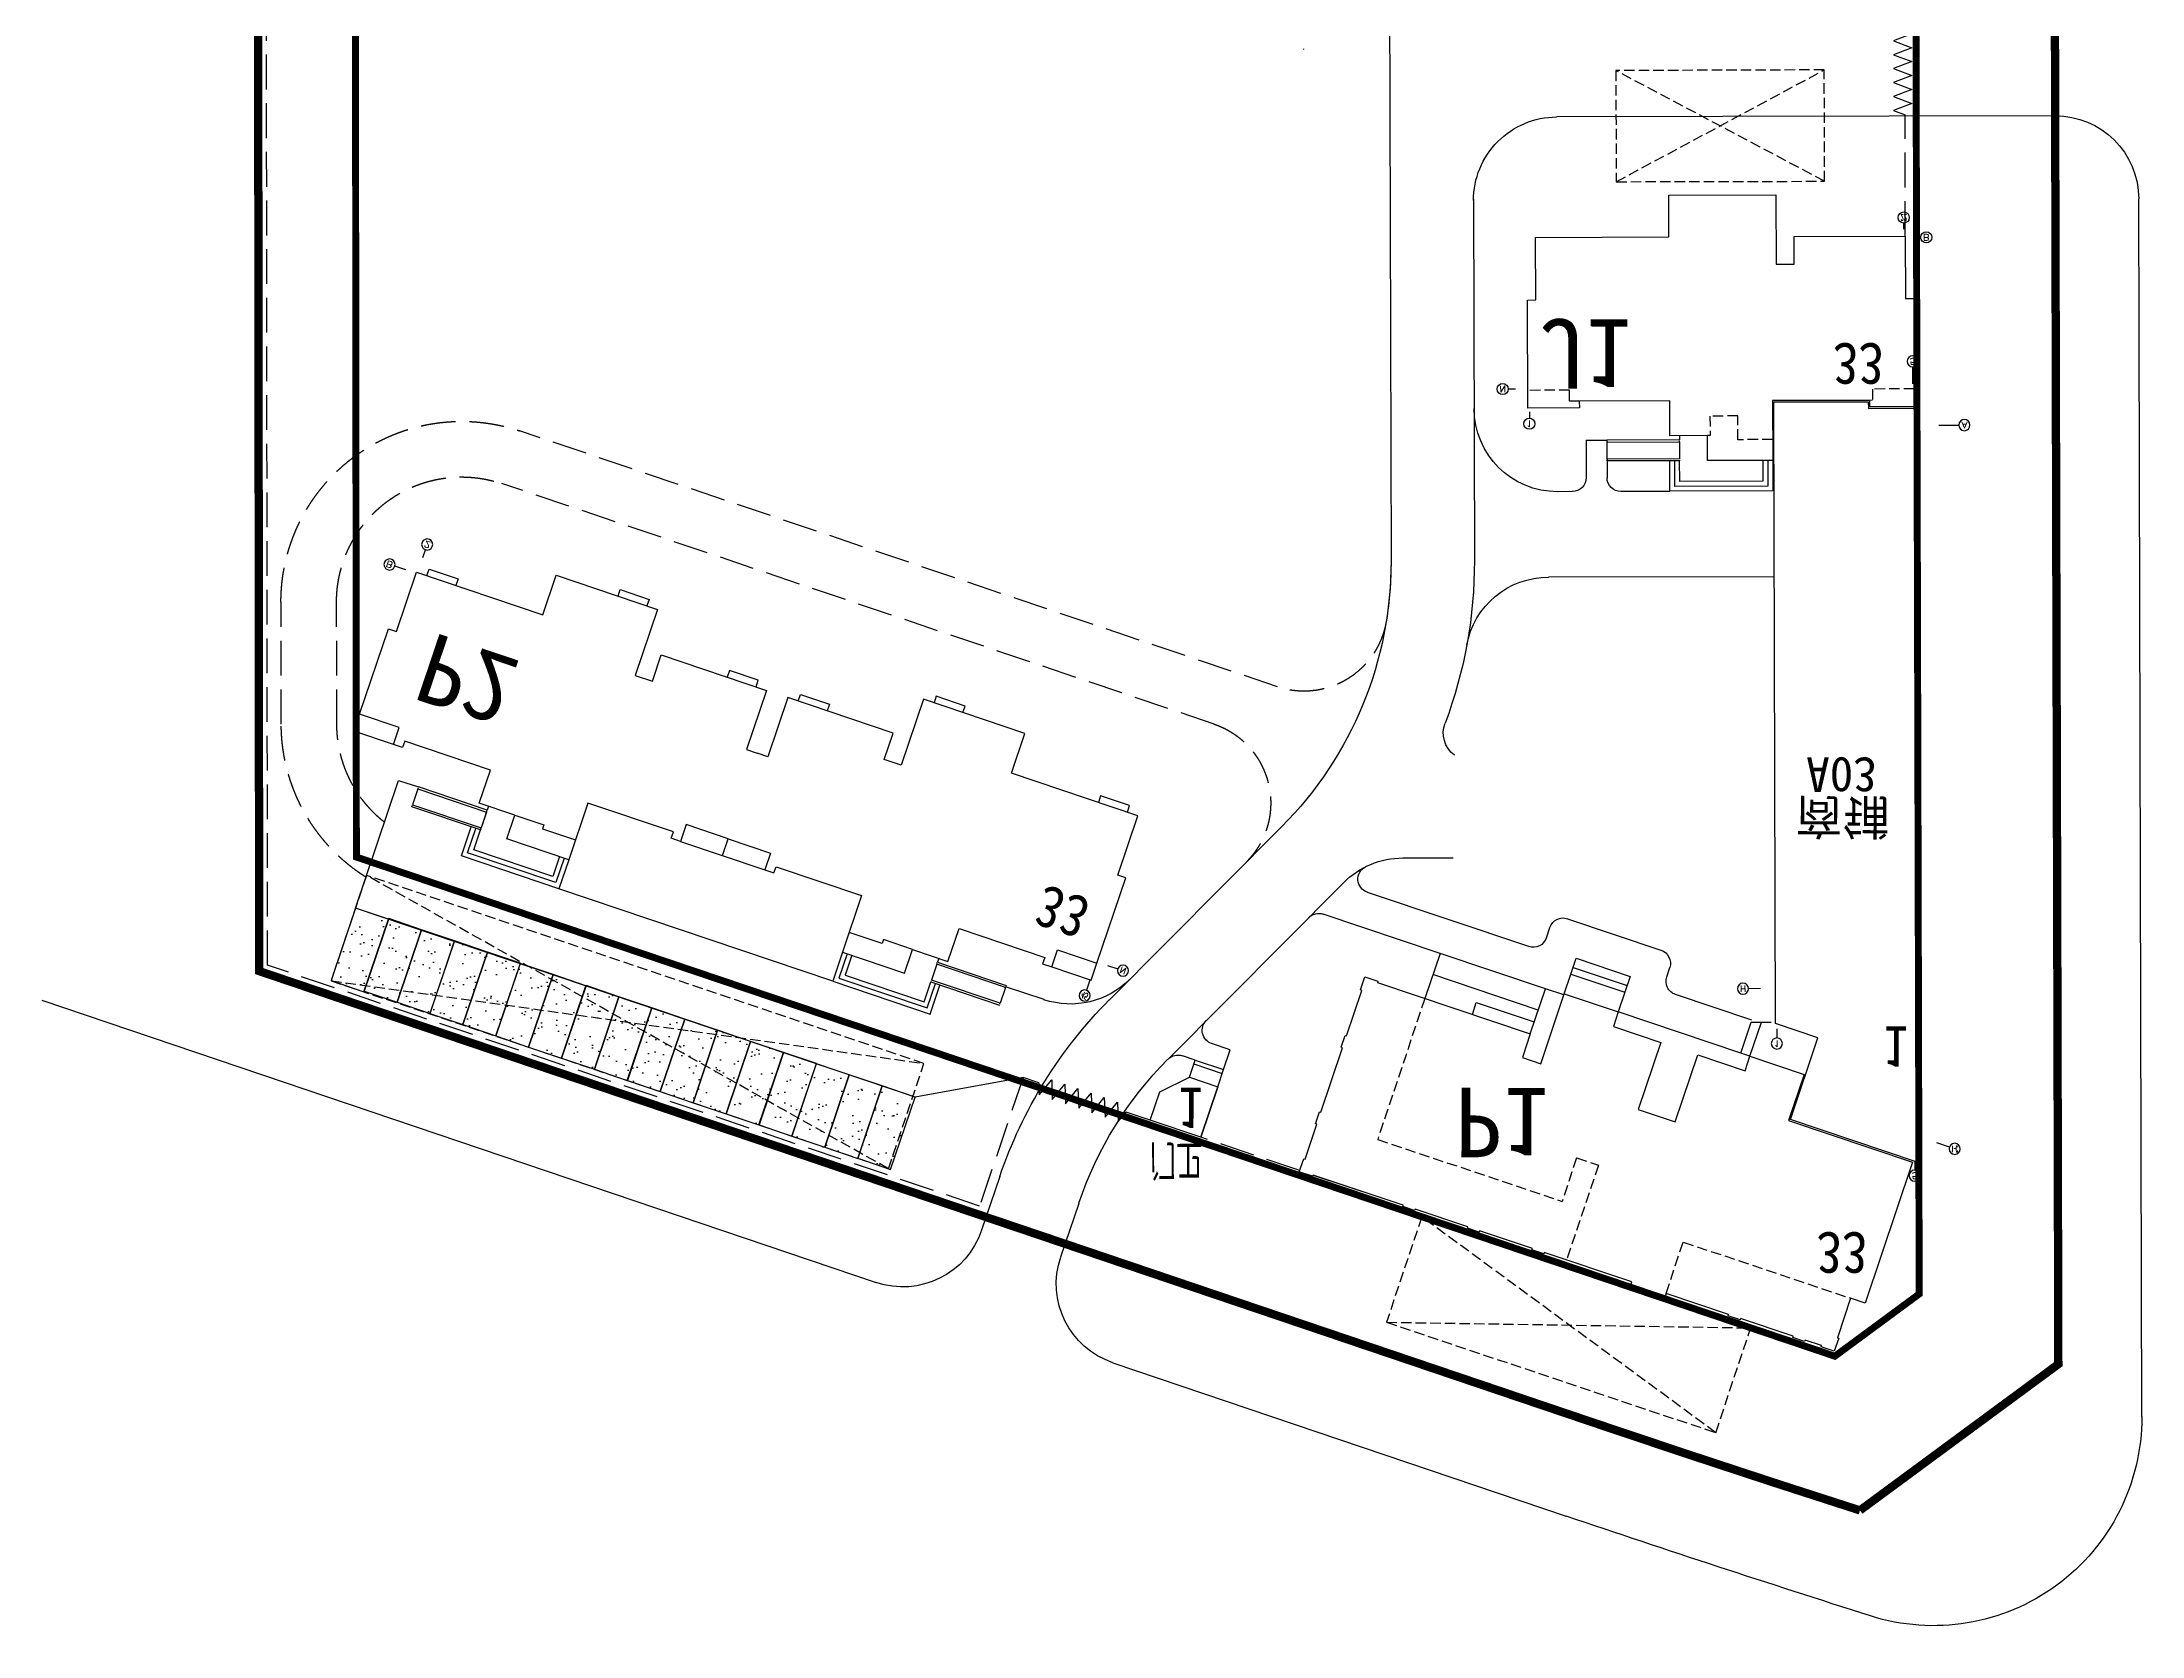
# Model space of a CAD drawing. Extents: x -1348811 to 123514, y -640545 to 749356.
# Drawn here: x -99700 to 51423, y 410363 to 525026 of the extents above; entities that cross this region are included whole.
import ezdxf
from ezdxf.enums import TextEntityAlignment as Align

# ---------------------------------------------------------------- set-up
doc = ezdxf.new("R2010")
doc.units = 0
doc.header["$LTSCALE"] = 10
doc.header["$MEASUREMENT"] = 0
for name, pattern in [('DASH', [0.35, 0.25, -0.1]), ('DASHDOT', [25.4, 12.7, -6.35, 0, -6.35]), ('DOTE', [2.42, 2, -0.2, 0.02, -0.2])]:
    doc.linetypes.add(name, pattern=pattern)
doc.layers.get('0').update_dxf_attribs({"linetype": 'CONTINUOUS'})
for name, color, linetype in [('3', 3, 'CONTINUOUS'), ('4', 4, 'CONTINUOUS'), ('AXIS', 3, 'CONTINUOUS'), ('AXIS_TEXT', 7, 'CONTINUOUS'), ('car', 62, 'CONTINUOUS'), ('DIM_SYMB', 3, 'CONTINUOUS'), ('lm墙', 7, 'CONTINUOUS'), ('road', 7, 'CONTINUOUS'), ('STAIR', 9, 'CONTINUOUS'), ('STAIRS', 9, 'CONTINUOUS'), ('围墙', 6, 'CONTINUOUS'), ('图框', 7, 'CONTINUOUS'), ('小路', 55, 'CONTINUOUS'), ('层数', 252, 'CONTINUOUS'), ('控制线', 5, 'CONTINUOUS'), ('楼号', 252, 'CONTINUOUS'), ('消防登高场地', 3, 'CONTINUOUS'), ('道路名', 7, 'CONTINUOUS'), ('铺地', 142, 'CONTINUOUS'), ('防火分区', 6, 'CONTINUOUS'), ('面积', 5, 'CONTINUOUS'), ('高层住宅轮廓线', 7, 'CONTINUOUS')]:
    doc.layers.add(name, color=color, linetype=linetype)
doc.layers.get('防火分区').off()
doc.styles.add('2', font='')
doc.styles.add('_HZTXT', font='tjromans.shx', dxfattribs={"width": 0.8, "bigfont": 'tjhztxt.shx'})
doc.styles.add('_TCH_AXIS', font='COMPLEX', dxfattribs={"bigfont": 'GBCBIG'})
doc.styles.add('COMPLEX', font='COMPLEX')
doc.styles.add('黑体', font='simhei.ttf')
doc.styles.get('2').set_extended_font_data('SimSun')

# ---------------------------------------------------------------- blocks, each defined once
blk = doc.blocks.new('_AXISO')
blk.add_circle((0, 0), 0.5)
at = {"layer": 'AXIS_TEXT', "style": 'COMPLEX', "width": 1.041667}
blk.add_attdef('A', text='', height=0.56, dxfattribs=at).set_placement((-0.25, -0.28), (0.25, -0.28), align=Align.FIT)
blk = doc.blocks.new('p2')
at = {"layer": 'AXIS'}
for p, q in [((27.9, 1.32), (27.9, 2.08)), ((28.78, -0.1), (29.55, -0.1)), ((-28.18, -10.9), (-29.01, -10.9)), ((-27.3, -12.14), (-27.3, -12.73))]:
    blk.add_line(p, q, dxfattribs=at)
at = {"layer": 'STAIR'}
for p, q in [((-22.32, 3.75), (-22.32, 4.95)), ((-17.1, 5.4), (-17.1, 5.4)), ((-17.1, 3.75), (-17.1, 4.95)), ((17.1, 5.4), (17.1, 5.4)), ((17.1, 3.75), (17.1, 4.95)), ((22.32, 3.75), (22.32, 4.95)), ((-17.1, 3.3), (-17.1, 3.6)), ((17.1, 3.3), (17.1, 3.6)), ((0, 1.28), (0, 0))]:
    blk.add_line(p, q, dxfattribs=at)
for points in [[(-10.4, 5.1), (-10.4, 5.1), (-10.4, 7.3), (-17.8, 7.3), (-17.8, 5.1)], [(-10.75, 5.1), (-10.75, 6.95), (-17.45, 6.95), (-17.45, 5.1)], [(-11.1, 5.1), (-11.1, 6.6), (-17.1, 6.6), (-17.1, 5.1)], [(10.4, 5.1), (10.4, 5.1), (10.4, 7.3), (17.8, 7.3), (17.8, 5.1)], [(10.75, 5.1), (10.75, 6.95), (17.45, 6.95), (17.45, 5.1)], [(11.1, 5.1), (11.1, 6.6), (17.1, 6.6), (17.1, 5.1)], [(-17.1, 5.05), (-17.1, 5.1), (-22.32, 5.1), (-22.32, 5.05)], [(-22.32, 5), (-22.32, 4.95), (-17.1, 4.95), (-17.1, 5)], [(17.1, 5.05), (17.1, 5.1), (22.32, 5.1), (22.32, 5.05)], [(22.32, 5), (22.32, 4.95), (17.1, 4.95), (17.1, 5)], [(-22.32, 3.7), (-22.32, 3.75), (-17.1, 3.75), (-17.1, 3.7)], [(-17.1, 3.65), (-17.1, 3.6), (-22.32, 3.6), (-22.32, 3.65)], [(22.32, 3.7), (22.32, 3.75), (17.1, 3.75), (17.1, 3.7)], [(17.1, 3.65), (17.1, 3.6), (22.32, 3.6), (22.32, 3.65)], [(-25, 1.28), (-28, 1.28), (-28, 0)], [(-3.2, 1.28), (3.2, 1.28)], [(25, 1.28), (28, 1.28), (28, 0)], [(-26.6, -11), (-26.6, -11.5), (-24.4, -11.5), (-24.4, -11)], [(-1.6, -11), (-1.6, -11.5), (-3.8, -11.5), (-3.8, -11)], [(1.6, -11), (1.6, -11.5), (3.8, -11.5), (3.8, -11)], [(26.6, -11), (26.6, -11.5), (24.4, -11.5), (24.4, -11)], [(-13.1, -14), (-13.1, -14.5), (-10.9, -14.5), (-10.9, -14)], [(13.1, -14), (13.1, -14.5), (10.9, -14.5), (10.9, -14)]]:
    blk.add_lwpolyline(points, dxfattribs=at)
at = {"layer": '高层住宅轮廓线'}
for points in [[(0, 0), (-3.2, 0), (-3.2, 1.28), (-3.9, 1.28), (-3.9, 0.8), (-10.4, 0.8), (-10.4, 5.1), (-15.1, 5.1), (-15.1, 3.3), (-17.8, 3.3), (-17.8, 0.8), (-24.3, 0.8), (-24.3, 1.28), (-25, 1.28), (-25, 0), (-28, 0), (-28, -6.5), (-27.4, -6.5), (-27.4, -11), (-17.8, -11), (-17.8, -14), (-10.1, -14), (-10.1, -9), (-8.8, -9), (-8.8, -11), (-0.8, -11), (-0.8, -6.5), (0, -6.5), (0, -6.5)], [(0, 0), (3.2, 0), (3.2, 1.28), (3.9, 1.28), (3.9, 0.8), (10.4, 0.8), (10.4, 5.1), (15.1, 5.1), (15.1, 3.3), (17.8, 3.3), (17.8, 0.8), (24.3, 0.8), (24.3, 1.28), (25, 1.28), (25, 0), (28, 0), (28, -6.5), (27.4, -6.5), (27.4, -11), (17.8, -11), (17.8, -14), (10.1, -14), (10.1, -9), (8.8, -9), (8.8, -11), (0.8, -11), (0.8, -6.5), (0, -6.5), (0, -6.5)], [(-15.1, 3.3), (-12.9, 3.3), (-12.9, 3.6), (-10.4, 3.6)], [(15.1, 3.3), (12.9, 3.3), (12.9, 3.6), (10.4, 3.6)]]:
    blk.add_lwpolyline(points, dxfattribs=at)
at = {"layer": 'AXIS'}
ref = blk.add_blockref('_AXISO', (27.9, 2.48), dxfattribs=dict(at, xscale=0.8000000000000007, yscale=0.8, zscale=0.8))
ref.add_attrib('A', '45', dxfattribs={"layer": 'AXIS_TEXT', "height": 0.453, "style": '_TCH_AXIS', "width": 0.6}).set_placement((27.67, 2.26), (28.13, 2.26), align=Align.FIT)
ref = blk.add_blockref('_AXISO', (29.95, -0.1), dxfattribs=dict(at, xscale=0.8000000000000007, yscale=0.8, zscale=0.8))
ref.add_attrib('A', 'N', dxfattribs={"layer": 'AXIS_TEXT', "height": 0.453, "style": '_TCH_AXIS', "width": 1.105263}).set_placement((29.72, -0.33), (30.17, -0.33), align=Align.FIT)
ref = blk.add_blockref('_AXISO', (-29.41, -10.9), dxfattribs=dict(at, xscale=0.8000000000000007, yscale=0.7999999999999998, zscale=0.8))
ref.add_attrib('A', 'B', dxfattribs={"layer": 'AXIS_TEXT', "height": 0.453, "style": '_TCH_AXIS', "width": 1.235294}).set_placement((-29.64, -11.13), (-29.19, -11.13), align=Align.FIT)
ref = blk.add_blockref('_AXISO', (-27.3, -13.13), dxfattribs=dict(at, xscale=0.8000000000000007, yscale=0.8000000000000007, zscale=0.8))
ref.add_attrib('A', '2', dxfattribs={"layer": 'AXIS_TEXT', "height": 0.453, "style": '_TCH_AXIS', "width": 1.5}).set_placement((-27.53, -13.36), (-27.07, -13.36), align=Align.FIT)
blk = doc.blocks.new('sp2')
at = {"layer": 'AXIS'}
for p, q in [((10, 54.69), (10, 55.28)), ((12.5, 53.63), (11.59, 53.33)), ((0.1, 45.09), (0.1, 45.75)), ((-1.07, 42.2), (-1.93, 42.2)), ((11.87, 1.7), (13.31, 1.7)), ((10, -1.29), (10, -2.5))]:
    blk.add_line(p, q, dxfattribs=at)
at = {"layer": 'lm墙'}
blk.add_lwpolyline([(10.1, 54.68), (1.06, 51.62), (3.04, 45.75), (0, 44.72), (0, 0), (6.8, 0), (6.8, 0.48), (10.1, 0.48), (10.1, 1.25), (10.2, 1.25), (10.2, 2.15), (10.1, 2.15), (10.1, 5.75), (10.2, 5.75), (10.2, 6.65), (10.1, 6.65), (10.1, 11.75), (10.2, 11.75), (10.2, 12.65), (10.1, 12.65), (10.1, 17.75), (10.2, 17.75), (10.2, 18.65), (10.1, 18.65), (10.1, 23.75), (10.2, 23.75), (10.2, 24.65), (10.1, 24.65), (10.1, 29.75), (10.2, 29.75), (10.2, 30.65), (10.1, 30.65), (10.1, 35.75), (10.2, 35.75), (10.2, 36.65), (10.1, 36.65), (10.1, 41.75), (10.2, 41.75), (10.2, 42.65), (10.1, 42.65), (10.1, 47.75), (10.2, 47.75), (10.2, 48.65), (10.1, 48.65)], close=True, dxfattribs=at)
at = {"layer": 'AXIS'}
ref = blk.add_blockref('_AXISO', (10, 55.68), dxfattribs=dict(at, xscale=0.8000000000029104, yscale=0.8000000000029104, zscale=0.8))
ref.add_attrib('A', '5', dxfattribs={"layer": 'AXIS_TEXT', "height": 0.453, "style": '_TCH_AXIS', "width": 1.5}).set_placement((9.77, 55.45), (10.23, 55.45), align=Align.FIT)
ref = blk.add_blockref('_AXISO', (12.88, 53.76), dxfattribs=dict(at, xscale=0.8000000000029104, yscale=0.8000000000029104, zscale=0.8))
ref.add_attrib('A', '1-C', dxfattribs={"layer": 'AXIS_TEXT', "height": 0.453, "style": '_TCH_AXIS', "width": 0.375}).set_placement((12.65, 53.54), (13.11, 53.54), align=Align.FIT)
ref = blk.add_blockref('_AXISO', (0.1, 46.15), dxfattribs=dict(at, xscale=0.8000000000029104, yscale=0.8000000000029104, zscale=0.8))
ref.add_attrib('A', '1', dxfattribs={"layer": 'AXIS_TEXT', "height": 0.453, "style": '_TCH_AXIS', "width": 2.333333}).set_placement((-0.13, 45.93), (0.33, 45.93), align=Align.FIT)
ref = blk.add_blockref('_AXISO', (-2.33, 42.2), dxfattribs=dict(at, xscale=0.8000000000029104, yscale=0.8000000000029104, zscale=0.8))
ref.add_attrib('A', 'H', dxfattribs={"layer": 'AXIS_TEXT', "height": 0.453, "style": '_TCH_AXIS', "width": 1.05}).set_placement((-2.55, 41.97), (-2.1, 41.97), align=Align.FIT)
ref = blk.add_blockref('_AXISO', (13.71, 1.7), dxfattribs=dict(at, xscale=0.8000000000029104, yscale=0.8000000000029104, zscale=0.8))
ref.add_attrib('A', 'A', dxfattribs={"layer": 'AXIS_TEXT', "height": 0.453, "style": '_TCH_AXIS', "width": 1.166667}).set_placement((13.49, 1.47), (13.94, 1.47), align=Align.FIT)
ref = blk.add_blockref('_AXISO', (10, -2.9), dxfattribs=dict(at, xscale=0.8000000000029104, yscale=0.8000000000029104, zscale=0.8))
ref.add_attrib('A', '5', dxfattribs={"layer": 'AXIS_TEXT', "height": 0.453, "style": '_TCH_AXIS', "width": 1.5}).set_placement((9.77, -3.12), (10.23, -3.12), align=Align.FIT)
blk = doc.blocks.new('j11')
at = {"layer": 'AXIS'}
for p, q in [((-9.37, 18.67), (-9.25, 19.11)), ((-10.77, 17.34), (-11.26, 17.47)), ((13.25, -1), (13.14, -1.43)), ((14.07, -0.62), (14.57, -0.76))]:
    blk.add_line(p, q, dxfattribs=at)
at = {"layer": 'STAIR'}
for p, q in [((-3.41, 19.33), (-3.1, 20.48)), ((1.63, 17.95), (1.94, 19.11)), ((2.06, 19.55), (2.06, 19.55)), ((1.51, 17.52), (1.59, 17.81))]:
    blk.add_line(p, q, dxfattribs=at)
for points in [[(8.45, 17.5), (8.45, 17.5), (9.02, 19.62), (1.88, 21.56), (1.31, 19.44)], [(-3.08, 20.53), (-3.1, 20.48), (1.94, 19.11), (1.95, 19.16)], [(1.97, 19.21), (1.98, 19.26), (-3.06, 20.63), (-3.07, 20.58)], [(8.11, 17.59), (8.59, 19.37), (2.13, 21.13), (1.64, 19.35)], [(7.77, 17.68), (8.16, 19.13), (2.38, 20.7), (1.98, 19.26)], [(1.6, 17.86), (1.59, 17.81), (-3.45, 19.18), (-3.44, 19.23)], [(-3.42, 19.28), (-3.41, 19.33), (1.63, 17.95), (1.61, 17.91)]]:
    blk.add_lwpolyline(points, dxfattribs=at)
at = {"layer": '高层住宅轮廓线'}
blk.add_lwpolyline([(-9.54, 18.44), (-11.58, 10.93), (-11.01, 10.77), (-12.19, 6.43), (-2.93, 3.91), (-3.71, 1.01), (3.71, -1.01), (5.03, 3.81), (6.28, 3.47), (5.76, 1.54), (13.48, -0.56), (14.66, 3.78), (15.24, 3.62), (17.28, 11.13), (14.2, 11.97), (14.07, 11.52), (7.32, 13.35), (8.45, 17.5), (3.91, 18.73), (3.44, 16.99), (0.83, 17.7), (0.18, 15.29), (-6.1, 17), (-5.97, 17.46), (-5.97, 17.46), (-5.97, 17.46), (-9.54, 18.44)], dxfattribs=at)
at = {"layer": '高层住宅轮廓线', "linetype": 'DASH', "ltscale": 0.3}
for points in [[(-6.1, 17), (-6.78, 17.16), (-6.98, 16.41), (-9.88, 17.2)], [(8.05, 16.05), (5.64, 16.71), (5.19, 15.06), (3.26, 15.59), (3.63, 16.94), (3.44, 16.99)], [(16.95, 9.89), (14.05, 10.68), (14.26, 11.46), (14.07, 11.52)]]:
    blk.add_lwpolyline(points, dxfattribs=at)
at = {"layer": 'AXIS'}
ref = blk.add_blockref('_AXISO', (-9.15, 19.49), dxfattribs=dict(at, xscale=-0.8000000000032428, yscale=0.8000000000029104, zscale=0.8, rotation=344.7617209978861))
ref.add_attrib('A', '1', dxfattribs={"layer": 'AXIS_TEXT', "height": 0.453, "rotation": 344.7617, "style": '_TCH_AXIS', "width": 2.333333}).set_placement((-9.43, 19.33), (-8.99, 19.22), align=Align.FIT)
ref = blk.add_blockref('_AXISO', (-11.65, 17.58), dxfattribs=dict(at, xscale=-0.8000000000032428, yscale=0.8000000000029104, zscale=0.8, rotation=344.7617209978861))
ref.add_attrib('A', 'N', dxfattribs={"layer": 'AXIS_TEXT', "height": 0.453, "rotation": 344.7617, "style": '_TCH_AXIS', "width": 1.105263}).set_placement((-11.93, 17.42), (-11.49, 17.3), align=Align.FIT)
ref = blk.add_blockref('_AXISO', (13.03, -1.82), dxfattribs=dict(at, xscale=-0.8000000000032429, yscale=0.8000000000029104, zscale=0.8, rotation=344.761720997886))
ref.add_attrib('A', '22', dxfattribs={"layer": 'AXIS_TEXT', "height": 0.453, "rotation": 344.7617, "style": '_TCH_AXIS', "width": 0.617647}).set_placement((12.75, -1.98), (13.19, -2.1), align=Align.FIT)
ref = blk.add_blockref('_AXISO', (14.96, -0.86), dxfattribs=dict(at, xscale=-0.8000000000032429, yscale=0.8000000000029104, zscale=0.8, rotation=344.761720997886))
ref.add_attrib('A', 'B', dxfattribs={"layer": 'AXIS_TEXT', "height": 0.453, "rotation": 344.7617, "style": '_TCH_AXIS', "width": 1.235294}).set_placement((14.68, -1.02), (15.11, -1.14), align=Align.FIT)
blk = doc.blocks.new('car')
at = {"layer": 'car', "linetype": 'ByBlock'}
h = blk.add_hatch(dxfattribs=at)
h.set_pattern_fill('AR-SAND', color=256, style=0)
h.set_pattern_definition([(37.5, (-66976.0174, -57495.9294), (-0.062993358, 1.92682377), [0, -1.52, 0, -1.7, 0, -1.625]), (7.5, (-66976.0174, -57495.9294), (1.769776705, 2.822146065), [0, -0.82, 0, -1.37, 0, -0.525]), (327.5, (-66977.2474, -57495.9294), (3.114141862, 0.005659054), [0, -0.5, 0, -1.8, 0, -2.35]), (317.5, (-66977.2474, -57495.9294), (3.006126605, 0.877675565), [0, -0.25, 0, -1.18, 0, -1.35])])
h.paths.add_polyline_path([(0, 5.5), (-2.5, 5.5), (-2.5, 0), (0, 0)])
blk.add_lwpolyline([(-2.5, 5.5), (0, 5.5), (0, 0), (-2.5, 0)], close=True, dxfattribs=at)
blk = doc.blocks.new('dfsfdsdfdsfds')
at = {"linetype": 'ByBlock'}
for p, q in [((77.04, -5.56), (82.1, -5.26)), ((68.54, -6.08), (68.77, -9.91))]:
    blk.add_line(p, q, dxfattribs=at)
blk.add_lwpolyline([(68.54, -6.08), (64.7, -6.31), (64.84, -8.47), (66.62, -10.04), (68.77, -9.91)], close=True)
at = {"layer": '3'}
for p, q in [((89.61, -21.23), (81.62, -21.72)), ((105.18, -21.99), (104.48, -22.03)), ((104.48, -22.03), (104.63, -24.37)), ((105.18, -21.99), (105.34, -24.56)), ((95.37, -25.29), (95.29, -24.09)), ((91.2, -24.34), (91.27, -25.54)), ((91.23, -24.84), (95.32, -24.59)), ((91.27, -25.54), (95.37, -25.29)), ((104.63, -24.37), (106.02, -24.74))]:
    blk.add_line(p, q, dxfattribs=at)
blk.add_lwpolyline([(89.5, -19.43), (89.71, -22.85), (81.72, -23.33), (81.51, -19.92)], dxfattribs=at)
at = {"layer": '4'}
for p, q in [((12.74, -14.07), (12.72, -13.77)), ((12.72, -13.77), (12.72, -13.77)), ((12.82, -15.41), (12.75, -14.22))]:
    blk.add_line(p, q, dxfattribs=at)
at = {"layer": 'DIM_SYMB', "linetype": 'ByBlock'}
blk.add_lwpolyline([(108.77, -73.29, 0, 0, 0), (110.22, -72.96, 0.533, 0, 0), (112.17, -72.52, 0, 0, 0)], format="xyseb", dxfattribs=at)
at = {"layer": 'road', "ltscale": 0.05}
for p, q in [((66.64, 11.23), (101.02, 13.4)), ((-14.55, 6.09), (48.69, 10.09)), ((61.3, 0.79), (61.04, 4.86)), ((55.31, 0.41), (55.05, 4.48)), ((139.15, -4.29), (116.16, -88.81)), ((64.8, -10.9), (73.7, -26.45)), ((59.6, -13.9), (68.35, -29.18)), ((77.35, -29.26), (80.85, -30.21)), ((108.79, -93.03), (74.18, -83.61))]:
    blk.add_line(p, q, dxfattribs=at)
at = {"layer": 'road', "linetype": 'ByBlock'}
for p, q in [((60.15, -89.46), (70.97, -49.68)), ((69.93, -76.34), (76.76, -51.26))]:
    blk.add_line(p, q, dxfattribs=at)
at = {"layer": 'road', "ltscale": 0.05}
for centre, radius, start, end in [((176.22, -1176.23), 1192, 92.50983, 93.61698), ((176.22, -1176.23), 1192, 92.50983, 93.61698), ((176.22, -1176.23), 1192, 92.50983, 93.61698), ((124.68, -0.35), 15, 344.781, 92.5098), ((124.68, -0.35), 15, 344.781, 92.5098), ((124.68, -0.35), 15, 344.781, 92.5098), ((124.68, -0.35), 15, 344.781, 92.5098), ((67.03, 5.24), 6, 93.617, 183.617), ((49.06, 4.1), 6, 3.617, 93.617), ((88.24, 2.49), 33, 183.617, 209.781), ((88.24, 2.49), 27, 183.617, 209.7287), ((78.91, -23.47), 6, 209.781, 254.926), ((44.92, -42.59), 27, 344.781, 29.781), ((79.75, -39.23), 2, 111.7959, 185.5109), ((44.92, -42.59), 33, 344.781, 5.5109), ((44.92, -42.59), 27, 344.781, 353.9909), ((110.37, -87.24), 6, 254.781, 344.781)]:
    blk.add_arc(centre, radius, start, end, dxfattribs=at)
at = {"layer": 'road', "linetype": 'ByBlock'}
blk.add_arc((75.75, -77.82), 6, 164.7807, 254.781, dxfattribs=at)
at = {"layer": 'STAIR'}
for p, q in [((66.62, -10.04), (66.7, -11.34)), ((68.77, -9.91), (68.85, -11.21)), ((66.68, -11.04), (68.83, -10.91)), ((66.7, -11.34), (68.85, -11.21))]:
    blk.add_line(p, q, dxfattribs=at)
blk.add_lwpolyline([(91.11, -22.84), (91.2, -24.34), (95.29, -24.09), (95.2, -22.6)], dxfattribs=at)
at = {"layer": 'STAIRS'}
blk.add_lwpolyline([(85.11, -19.7), (85.16, -20.6), (89.55, -20.33)], dxfattribs=at)
at = {"layer": '围墙', "linetype": 'DASH'}
for p, q in [((76.04, -5.62), (68.54, -6.08)), ((100.62, -81.86), (98.34, -90.29))]:
    blk.add_line(p, q, dxfattribs=at)
for points in [[(55.07, -6.91), (55.07, -6.91), (54.45, 2.84), (0.47, -0.57), (-62.53, -233.42)], [(56.26, -6.84), (56.52, -6), (57.1, -7.28)], [(57.1, -7.28), (57.51, -5.93), (58.1, -7.22), (58.51, -5.87), (59.09, -7.16)], [(59.09, -7.16), (59.51, -5.81), (60.09, -7.1), (60.51, -5.75), (61.09, -7.03)], [(61.09, -7.03), (61.51, -5.68), (62.09, -6.97), (62.5, -5.62), (62.87, -6.43)], [(56.26, -6.84), (55.07, -6.91)], [(64.7, -6.31), (62.87, -6.43)], [(98.34, -92.17), (97.19, -91.34), (98.6, -91.2), (97.46, -90.37), (98.34, -90.29)], [(97.82, -94.1), (96.67, -93.27), (98.08, -93.13), (96.93, -92.3), (98.34, -92.17)], [(97.3, -96.03), (96.15, -95.2), (97.56, -95.06), (96.41, -94.24), (97.82, -94.1)]]:
    blk.add_lwpolyline(points, dxfattribs=at)
at = {"layer": '小路'}
blk.add_line((55.32, -83.6), (55.32, -83.57), dxfattribs=at)
blk.add_arc((8.86, -8.86), 6, 181.5023, 181.5028, dxfattribs=at)
at = {"layer": '控制线', "color": 3, "linetype": 'DASHDOT', "ltscale": 0.01, "const_width": 0.5}
blk.add_lwpolyline([(4.62, -9.74), (116.69, -2.74), (121.39, -8.64), (54.23, -255.5), (42.99, -261.94), (-56.34, -235.07)], close=True, dxfattribs=at)
at = {"layer": '消防登高场地', "linetype": 'DASH', "ltscale": 0.3}
for p, q in [((109.85, 4.8), (85.39, -4.69)), ((84.9, 3.29), (110.31, -3.13)), ((47.42, 1.95), (5.67, -8.66)), ((5.17, -0.68), (47.92, -6.03)), ((79.53, -80.23), (91.89, -91.89)), ((94, -84.16), (77.42, -87.94))]:
    blk.add_line(p, q, dxfattribs=at)
for points in [[(84.9, 3.29), (109.85, 4.8), (110.31, -3.13), (85.39, -4.69)], [(5.17, -0.68), (47.42, 1.95), (47.92, -6.03), (5.67, -8.66)], [(79.53, -80.23), (94, -84.16), (91.89, -91.89), (77.42, -87.94)]]:
    blk.add_lwpolyline(points, close=True, dxfattribs=at)
at = {"layer": '铺地', "linetype": 'ByBlock'}
for p, q in [((47.93, -3.53), (5.52, -6.18)), ((55.07, -6.91), (47.93, -3.53)), ((5.52, -6.18), (6.12, -15.86)), ((40.05, -10.03), (19.29, -11.33)), ((66.7, -11.34), (65.73, -11.4)), ((68.85, -11.21), (68.95, -12.7)), ((55.07, -12.71), (52.16, -12.88)), ((68.95, -12.7), (67.54, -12.79)), ((6.12, -15.86), (7.62, -15.77)), ((104.48, -22.03), (95.2, -22.6)), ((81.72, -23.33), (72.86, -23.87)), ((91.1, -22.76), (89.71, -22.85)), ((87.76, -25.47), (75.53, -26.21)), ((104.64, -24.53), (98.85, -24.88)), ((88.82, -26.41), (88.87, -27.19)), ((97.91, -25.94), (97.95, -26.64)), ((89.93, -28.12), (97.01, -27.7)), ((97.9, -55.75), (82.22, -51.5)), ((82.28, -57.88), (81.25, -57.6)), ((89.05, -59.72), (85.65, -58.8)), ((82.27, -61.71), (82.98, -59.11)), ((83.72, -62.1), (84.43, -59.5)), ((82.27, -61.71), (83.72, -62.1))]:
    blk.add_line(p, q, dxfattribs=at)
at = {"layer": '铺地', "linetype": 'DASH'}
for p, q in [((-3.09, -17.56), (-5.38, -26.03)), ((0.77, -18.61), (-1.52, -27.07)), ((61.73, -35.03), (7.73, -38.41)), ((65.43, -38.81), (7.98, -42.4))]:
    blk.add_line(p, q, dxfattribs=at)
for centre, radius, start, end in [((9.46, -20.96), 13, 106.9553, 164.862), ((9.46, -20.96), 9, 113.1009, 164.862), ((7.16, -29.42), 13, 164.862, 273.5787), ((7.16, -29.42), 9, 164.862, 273.5787), ((61.35, -29.04), 6, 273.5787, 29.781), ((65.8, -44.79), 6, 353.9909, 93.5787)]:
    blk.add_arc(centre, radius, start, end, dxfattribs=at)
at = {"layer": '铺地', "linetype": 'ByBlock'}
for centre, radius, start, end in [((65.67, -10.4), 1, 209.7287, 273.5263), ((55.43, -18.69), 6, 29.781, 93.465), ((67.6, -13.79), 1, 93.5263, 209.781), ((72.8, -22.87), 1, 209.781, 273.469), ((87.82, -26.47), 1, 3.469, 93.469), ((98.91, -25.88), 1, 93.469, 183.469), ((75.59, -27.21), 1, 93.469, 228.4248), ((89.87, -27.13), 1, 183.469, 273.469), ((96.95, -26.7), 1, 273.469, 3.469), ((83.79, -45.71), 6, 175.4135, 254.8295), ((79.68, -63.39), 6, 74.781, 164.7807), ((82.01, -58.85), 1, 344.781, 74.781), ((85.39, -59.76), 1, 74.781, 164.781)]:
    blk.add_arc(centre, radius, start, end, dxfattribs=at)
at = {"layer": '面积', "color": 1, "linetype": 'DOTE', "const_width": 0.6}
blk.add_lwpolyline([(-65.71, -242.89), (44.38, -272.67), (62.79, -262.12), (132.37, -6.37), (121.32, 7.5, 0.004195), (101.46, 6.41), (0, 0), (-65.71, -242.89)], format="xyb", close=True, dxfattribs=at)
at = {"layer": '高层住宅轮廓线', "linetype": 'DASH', "ltscale": 0.3}
for p, q in [((96.69, -11.58), (96.25, -4.4)), ((80.87, -9.24), (94.84, -8.39)), ((95.04, -11.68), (94.84, -8.39)), ((81.51, -19.92), (80.87, -9.24)), ((95.04, -11.68), (96.69, -11.58))]:
    blk.add_line(p, q, dxfattribs=at)
at = {"layer": '高层住宅轮廓线'}
blk.add_lwpolyline([(116.7, -7.07), (116.52, -4.07), (116.62, -4.07), (116.56, -3.07), (115.56, -3.13), (115.57, -3.23), (114.32, -3.3), (114.31, -3.2), (113.42, -3.26), (113.42, -3.36), (109.43, -3.6), (109.42, -3.5), (108.52, -3.55), (108.53, -3.65), (103.79, -3.94), (103.77, -3.64), (101.18, -3.8), (101.19, -4.1), (94.56, -4.5), (94.55, -4.4), (93.65, -4.46), (93.66, -4.56), (89.66, -4.8), (89.66, -4.7), (88.76, -4.75), (88.77, -4.85), (84.77, -5.09), (84.77, -4.99), (83.87, -5.05), (83.88, -5.15), (77.04, -5.56), (77.03, -5.46), (76.03, -5.52), (76.09, -6.52), (76.19, -6.52), (76.35, -9.16), (76.25, -9.17), (76.31, -10.07), (76.41, -10.06), (76.71, -14.95), (76.61, -14.96), (76.66, -15.86), (76.76, -15.85), (76.97, -19.29), (76.87, -19.3), (76.93, -20.3), (77.93, -20.24), (77.92, -20.14), (89.5, -19.43), (89.39, -17.64), (90.79, -17.55), (91.11, -22.84), (95.2, -22.6), (95.14, -21.5), (98.73, -21.28), (98.42, -16.19), (101.21, -16.02), (101.52, -21.11), (105.12, -20.89), (105.18, -21.99), (109.28, -21.74), (109.06, -18.25), (118.45, -17.68), (117.8, -7), (116.7, -7.07)], dxfattribs=at)
at = {"layer": '高层住宅轮廓线', "linetype": 'DASH', "ltscale": 0.3}
blk.add_lwpolyline([(103.79, -3.94), (104.02, -7.83), (116.7, -7.07)], dxfattribs=at)
at = {"linetype": 'ByBlock'}
for name, p, rotation in [('car', (42.94, -3.84), 3.616985137716866), ('car', (45.44, -3.68), 3.616985137716866), ('car', (47.93, -3.53), 3.616985137716866), ('car', (18, -5.43), 3.616985137716866), ('car', (20.49, -5.26), 3.616985137716866), ('car', (22.98, -5.1), 3.616985137716866), ('car', (25.48, -4.95), 3.616985137716866), ('car', (27.97, -4.79), 3.616985137716866), ('car', (30.47, -4.63), 3.616985137716866), ('car', (32.96, -4.47), 3.616985137716866), ('car', (35.46, -4.31), 3.616985137716866), ('car', (37.95, -4.16), 3.616985137716866), ('car', (40.45, -4), 3.616985137716866), ('car', (8.01, -6.02), 3.616985137716866), ('car', (10.51, -5.91), 3.616985137716866), ('car', (13.01, -5.75), 3.616985137716866), ('car', (15.5, -5.59), 3.616985137716866), ('sp2', (94.6, -67.88), 344.7810226639142), ('j11', (87.15, -81.29), 359.9426946274372)]:
    blk.add_blockref(name, p, dxfattribs=dict(at, rotation=rotation))
at = {"layer": 'car', "linetype": 'ByBlock', "rotation": 3.578720659086125}
blk.add_blockref('p2', (30.12, -17.97), dxfattribs=at)
at = {"layer": '层数', "style": '2', "width": 0.9}
for s, rotation, p in [('1', 345, (66, -9.1)), ('33', 345, (113.11, -11.01)), ('33', 3.539, (52.95, -20.74)), ('1', 345, (113.86, -26.56)), ('33', 345, (97.62, -73.07))]:
    blk.add_text(s, height=3, rotation=rotation, dxfattribs=at).set_placement(p)
at = {"layer": '楼号', "style": '黑体'}
for s, rotation, p in [('P1', 345, (85.26, -14.27)), ('P2', 3.539, (5.73, -26.82)), ('J1', 345, (76.62, -69.2))]:
    blk.add_text(s, height=5, rotation=rotation, dxfattribs=at).set_placement(p)
at = {"layer": '道路名', "style": '_HZTXT', "width": 0.8}
blk.add_text('门卫', height=2.5, rotation=344.781, dxfattribs=at).set_placement((65.08, -4.77))
at = {"layer": '道路名', "color": 252, "style": '2'}
for s, p in [('商铺', (103.53, -40.67)), ('A03', (103.49, -43.81))]:
    blk.add_text(s, height=2.5, rotation=345.2214, dxfattribs=at).set_placement(p)
blk = doc.blocks.new('zzzz')
at = {"layer": '图框', "linetype": 'ByBlock', "xscale": -999.999999999989, "yscale": 999.9999999999905, "zscale": 1000, "rotation": 164.9259705036275}
blk.add_blockref('dfsfdsdfdsfds', (-33429, 91543), dxfattribs=at)

msp = doc.modelspace()

# ---------------------------------------------------------------- block references
at = {"layer": '防火分区'}
msp.add_blockref('zzzz', (-50640.8, 366647.8), dxfattribs=at)

doc.saveas('drawing.dxf')
